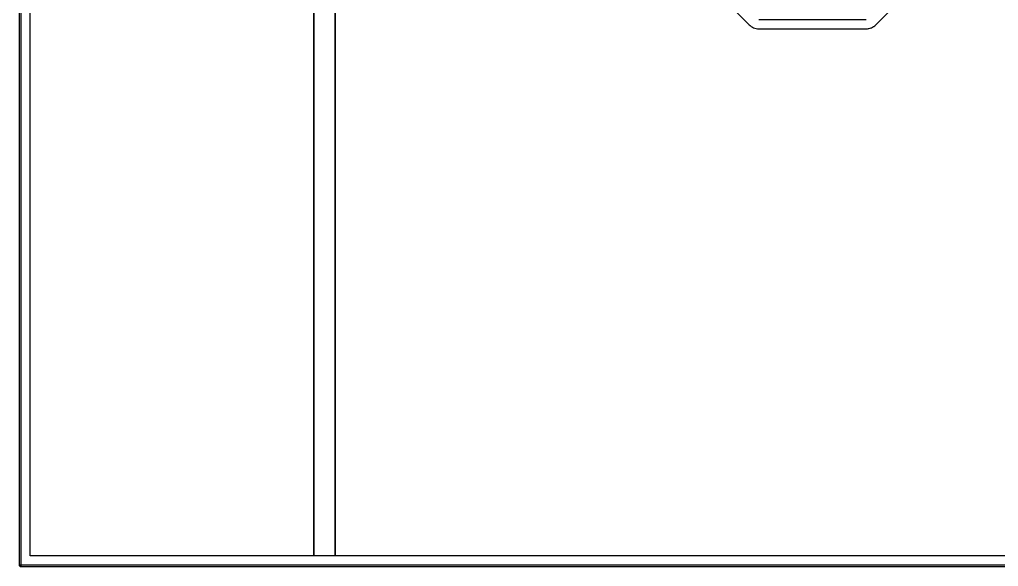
# Model space of a CAD drawing. Extents: x 10 to 213, y -213 to -15.
# Drawn here: x 10.1 to 77.4, y -213.4 to -175.8 of the extents above; entities that cross this region are included whole.
import ezdxf

# ---------------------------------------------------------------- set-up
doc = ezdxf.new("R2010")
doc.units = 0
doc.header["$MEASUREMENT"] = 0
doc.layers.add('BLACK', color=250, linetype='CONTINUOUS')

msp = doc.modelspace()

# ---------------------------------------------------------------- linework, layer by layer
at = {"layer": 'BLACK'}
for p, q in [((10.11, -213.36), (10.11, -15.24)), ((10.21, -213.36), (10.21, -15.24)), ((10.845, -212.675), (10.845, -15.925)), ((10.845, -212.675), (10.845, -15.925)), ((31.8136, -212.675), (31.8136, -116.709)), ((31.8136, -116.709), (31.8136, -212.675)), ((31.8136, -212.675), (31.8136, -116.709)), ((31.8136, -116.709), (31.8136, -212.675)), ((34.1245, -150.026), (60.2865, -176.188)), ((34.1245, -150.026), (60.2865, -176.188)), ((30.3479, -212.675), (30.3479, -170.11)), ((30.3479, -170.11), (30.3479, -212.675)), ((30.3479, -212.675), (30.3479, -170.11)), ((30.3479, -170.11), (30.3479, -212.675)), ((68.9995, -176.188), (74.6385, -170.549)), ((68.9995, -176.188), (74.6385, -170.549)), ((60.2865, -176.188), (60.3545, -176.243)), ((60.2865, -176.188), (60.3545, -176.243)), ((60.3545, -176.243), (60.4219, -176.3)), ((60.3545, -176.243), (60.4219, -176.3)), ((60.4219, -176.3), (60.4263, -176.302)), ((60.4219, -176.3), (60.4263, -176.302)), ((60.4263, -176.302), (60.4301, -176.306)), ((60.4263, -176.302), (60.4301, -176.306)), ((60.4301, -176.306), (60.5077, -176.347)), ((60.4301, -176.306), (60.5077, -176.347)), ((60.5077, -176.347), (60.5848, -176.389)), ((60.5077, -176.347), (60.5848, -176.389)), ((60.96, -175.832), (68.326, -175.832)), ((68.689, -176.395), (68.7666, -176.353)), ((68.689, -176.395), (68.7666, -176.353)), ((68.7666, -176.353), (68.8448, -176.313)), ((68.7666, -176.353), (68.8448, -176.313)), ((68.8448, -176.313), (68.8487, -176.31)), ((68.8448, -176.313), (68.8487, -176.31)), ((68.8487, -176.31), (68.8531, -176.307)), ((68.8487, -176.31), (68.8531, -176.307)), ((68.8531, -176.307), (68.9212, -176.252)), ((68.8531, -176.307), (68.9212, -176.252)), ((68.9212, -176.252), (68.9901, -176.197)), ((68.9212, -176.252), (68.9901, -176.197)), ((68.9901, -176.197), (68.997, -176.19)), ((68.9901, -176.197), (68.997, -176.19)), ((68.997, -176.19), (68.9972, -176.19)), ((68.997, -176.19), (68.9972, -176.19)), ((68.9972, -176.19), (68.9973, -176.19)), ((68.9972, -176.19), (68.9973, -176.19)), ((68.9973, -176.19), (68.9995, -176.188)), ((68.9973, -176.19), (68.9995, -176.188)), ((60.5848, -176.389), (60.5895, -176.391)), ((60.5848, -176.389), (60.5895, -176.391)), ((60.5895, -176.391), (60.594, -176.393)), ((60.5895, -176.391), (60.594, -176.393)), ((60.594, -176.393), (60.6781, -176.419)), ((60.594, -176.393), (60.6781, -176.419)), ((60.6781, -176.419), (60.762, -176.446)), ((60.6781, -176.419), (60.762, -176.446)), ((60.762, -176.446), (60.7669, -176.446)), ((60.762, -176.446), (60.7669, -176.446)), ((60.7669, -176.446), (60.7717, -176.448)), ((60.7669, -176.446), (60.7717, -176.448)), ((60.7717, -176.448), (60.8592, -176.457)), ((60.7717, -176.448), (60.8592, -176.457)), ((60.8592, -176.457), (60.9467, -176.466)), ((60.8592, -176.457), (60.9467, -176.466)), ((60.9467, -176.466), (60.9565, -176.466)), ((60.9467, -176.466), (60.9565, -176.466)), ((60.9565, -176.466), (60.9567, -176.466)), ((60.9565, -176.466), (60.9567, -176.466)), ((60.9567, -176.466), (60.9568, -176.466)), ((60.9567, -176.466), (60.9568, -176.466)), ((60.9568, -176.466), (60.96, -176.467)), ((60.9568, -176.466), (60.96, -176.467)), ((60.96, -176.467), (68.326, -176.467)), ((60.96, -176.467), (68.326, -176.467)), ((68.326, -176.467), (68.4136, -176.458)), ((68.326, -176.467), (68.4136, -176.458)), ((68.4136, -176.458), (68.5012, -176.45)), ((68.4136, -176.458), (68.5012, -176.45)), ((68.5012, -176.45), (68.506, -176.449)), ((68.5012, -176.45), (68.506, -176.449)), ((68.506, -176.449), (68.511, -176.448)), ((68.506, -176.449), (68.511, -176.448)), ((68.511, -176.448), (68.5952, -176.423)), ((68.511, -176.448), (68.5952, -176.423)), ((68.5952, -176.423), (68.6797, -176.398)), ((68.5952, -176.423), (68.6797, -176.398)), ((68.6797, -176.398), (68.6842, -176.396)), ((68.6797, -176.398), (68.6842, -176.396)), ((68.6842, -176.396), (68.689, -176.395)), ((68.6842, -176.396), (68.689, -176.395)), ((30.3479, -212.675), (10.845, -212.675)), ((30.3479, -212.675), (10.845, -212.675)), ((31.8136, -212.675), (30.3479, -212.675)), ((31.8136, -212.675), (30.3479, -212.675)), ((90.043, -212.675), (31.8136, -212.675)), ((90.043, -212.675), (31.8136, -212.675)), ((10.16, -213.31), (213.36, -213.31)), ((10.16, -213.41), (213.36, -213.41))]:
    msp.add_line(p, q, dxfattribs=at)
for start, end in [(90, 270), (180, 360)]:
    msp.add_arc((10.16, -213.36), 0.05, start, end, dxfattribs=at)

doc.saveas('drawing.dxf')
